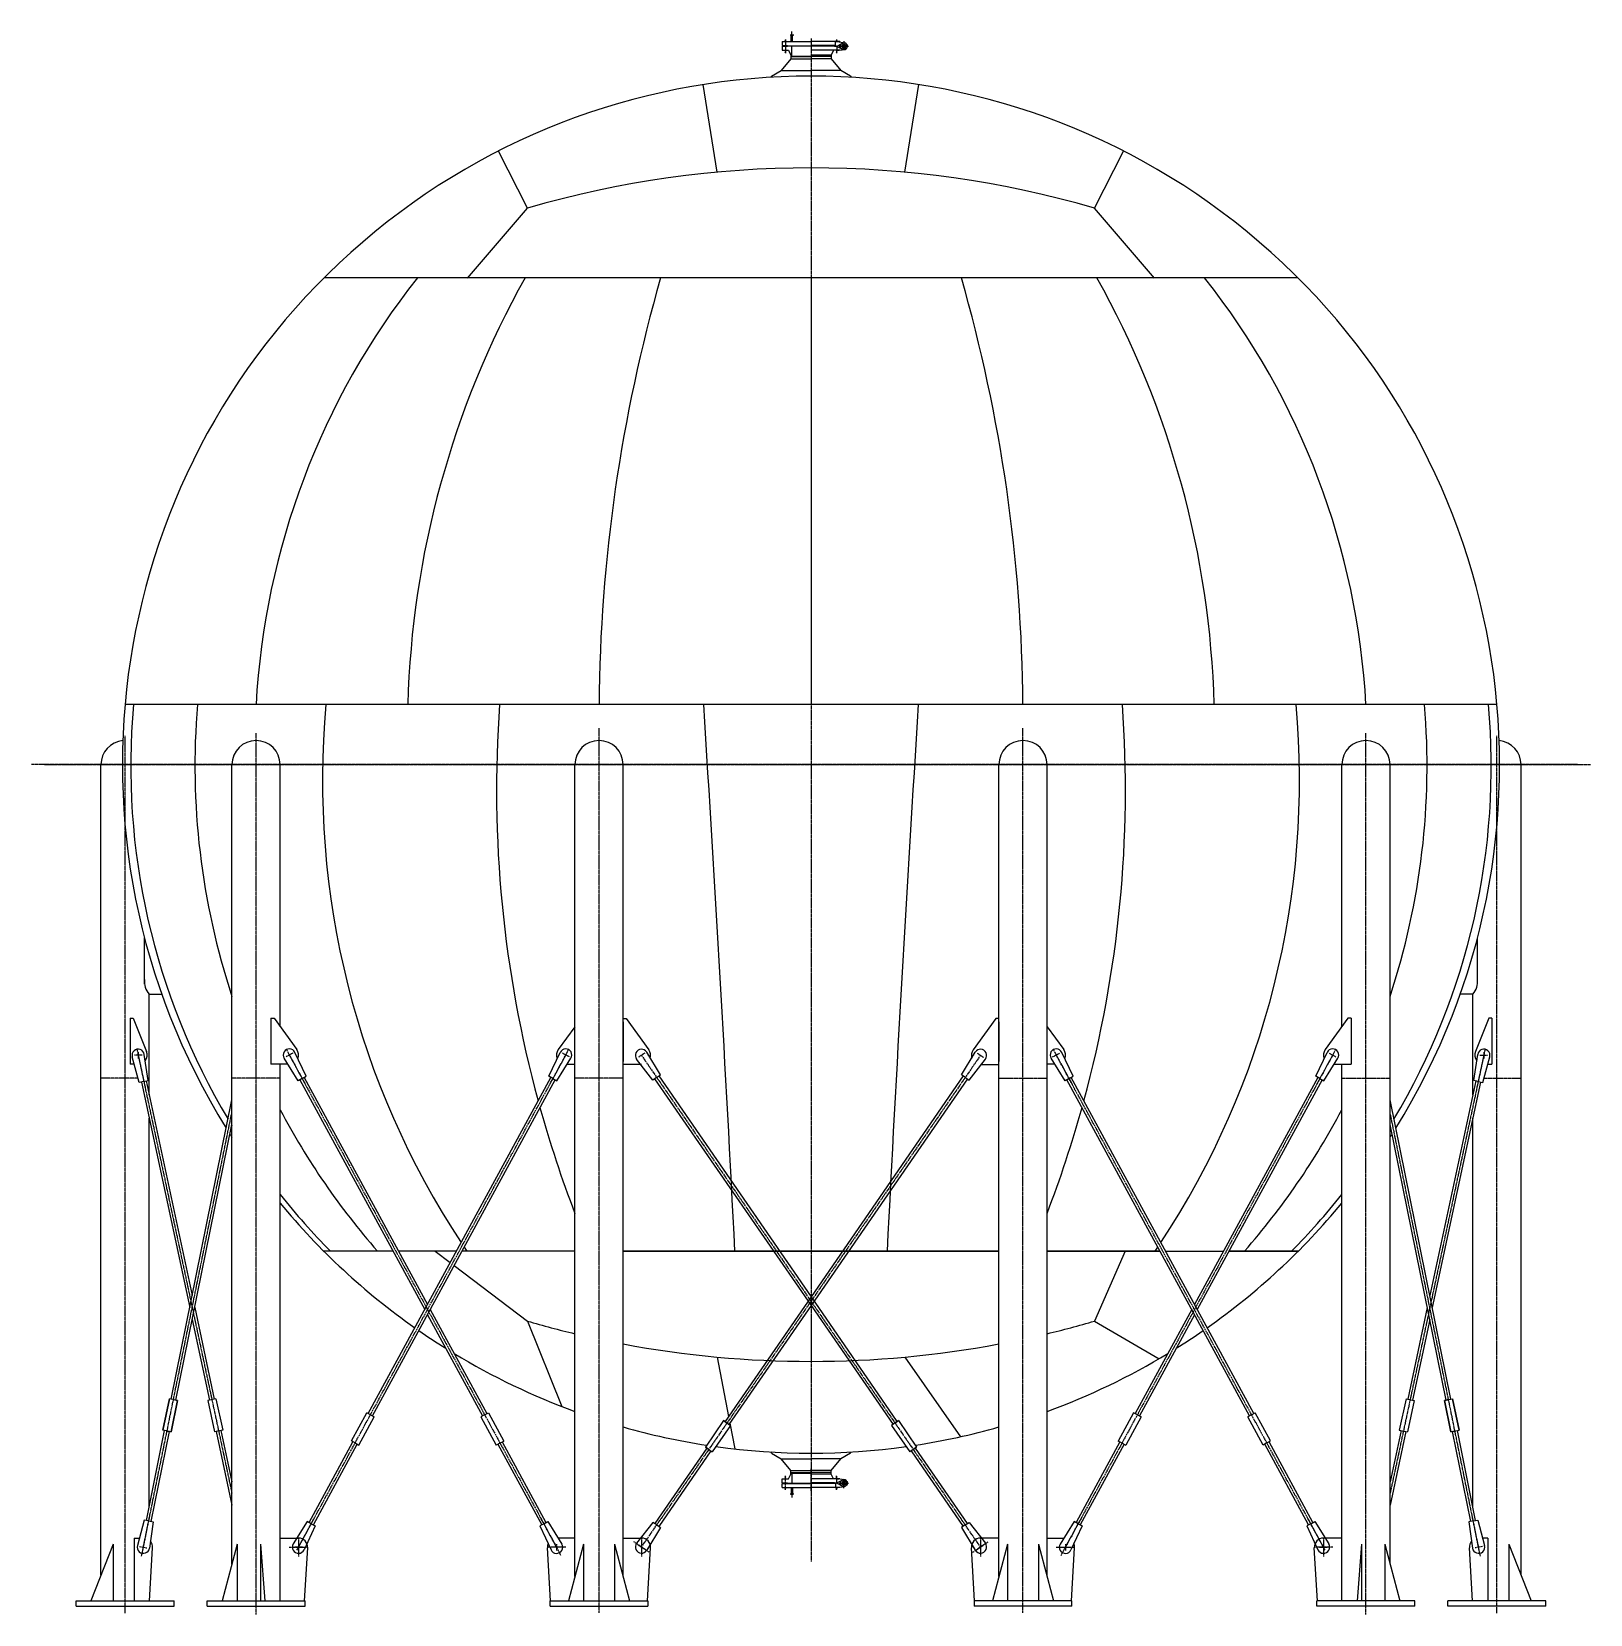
# Model space of a CAD drawing. Extents: x -26172 to 54233, y -464 to 48004.
# Drawn here: x -25783 to -5411, y 27315 to 48004 of the extents above; entities that cross this region are included whole.
import ezdxf

# ---------------------------------------------------------------- set-up
doc = ezdxf.new("R2010")
doc.units = 0
doc.linetypes.add('CENTER2', pattern=[28.575, 19.05, -3.175, 3.175, -3.175])
doc.linetypes.add('DASHED2', pattern=[9.525, 6.35, -3.175])
doc.layers.get('DEFPOINTS').update_dxf_attribs({"linetype": 'CONTINUOUS'})
for name, color, linetype in [('图层1', 7, 'CONTINUOUS'), ('图层3', 2, 'CENTER2'), ('图层4', 30, 'DASHED2')]:
    doc.layers.add(name, color=color, linetype=linetype)

msp = doc.modelspace()

# ---------------------------------------------------------------- linework, layer by layer
at = {"layer": 'DEFPOINTS', "color": 0, "linetype": 'BYBLOCK'}
for p in [(-15974.396, 47873.275), (-15974.396, 47812.275), (-15974.396, 47812.275), (-15963.554, 47873.275), (-15884.396, 47816.275), (-15884.396, 47816.275), (-15974.396, 47760.275), (-15974.396, 47760.275), (-15974.396, 29084.358), (-15974.396, 29084.358), (-15974.396, 29032.358), (-15974.396, 29032.358), (-15974.396, 28971.358), (-15963.554, 28971.358), (-15884.396, 29028.358), (-15884.396, 29028.358)]:
    msp.add_point(p, dxfattribs=at)
at = {"layer": '图层1'}
for p, q in [((-15974.396, 47873.275), (-15974.396, 47821.275)), ((-15974.396, 47873.275), (-15596.896, 47873.275)), ((-15974.396, 47821.275), (-15904.396, 47821.275)), ((-15974.396, 47812.275), (-15974.396, 47760.275)), ((-15974.396, 47812.275), (-15904.396, 47812.275)), ((-15926.771, 47883.199), (-15937.022, 47893.449)), ((-15937.022, 47883.199), (-15926.771, 47893.449)), ((-15904.396, 47817.275), (-15904.396, 47821.275)), ((-15904.396, 47817.275), (-15904.396, 47812.275)), ((-15904.396, 47817.275), (-15596.896, 47817.275)), ((-15904.396, 47816.275), (-15596.896, 47816.275)), ((-15856.896, 47873.275), (-15856.896, 47957.275)), ((-15847.896, 47813.275), (-15847.896, 47816.275)), ((-15847.896, 47684.203), (-15847.896, 47813.275)), ((-15836.896, 47873.275), (-15836.896, 47957.275)), ((-15219.396, 47873.275), (-15596.896, 47873.275)), ((-15309.396, 47821.275), (-15596.896, 47821.275)), ((-15289.396, 47817.275), (-15596.896, 47817.275)), ((-15596.896, 47816.275), (-15289.396, 47816.275)), ((-15289.396, 47812.275), (-15596.896, 47812.275)), ((-15274.876, 47821.275), (-15309.396, 47821.275)), ((-15289.396, 47817.275), (-15289.396, 47821.275)), ((-15289.396, 47817.275), (-15289.396, 47812.275)), ((-15289.396, 47812.275), (-15258.819, 47812.275)), ((-15274.876, 47873.275), (-15249.876, 47873.275)), ((-15274.876, 47821.275), (-15274.876, 47873.275)), ((-15274.876, 47821.275), (-15188.327, 47774.001)), ((-15256.771, 47883.199), (-15267.022, 47893.449)), ((-15267.022, 47883.199), (-15256.771, 47893.449)), ((-15258.819, 47812.275), (-15258.819, 47760.275)), ((-15249.876, 47873.275), (-15159.141, 47857.351)), ((-15219.396, 47873.275), (-15219.396, 47868.011)), ((-15169.256, 47796.947), (-15182.192, 47784.012)), ((-15166.871, 47796.787), (-15180.919, 47782.739)), ((-15166.881, 47796.787), (-15152.833, 47782.739)), ((-15164.495, 47796.947), (-15151.56, 47784.012)), ((-15860.896, 47649.99), (-15985.673, 47496.055)), ((-15974.396, 47760.275), (-15888.896, 47760.275)), ((-15937.022, 47729.062), (-15926.771, 47739.313)), ((-15926.771, 47729.062), (-15937.022, 47739.313)), ((-15931.896, 47734.187), (-15931.896, 47734.187)), ((-15888.896, 47760.275), (-15861.896, 47697.275)), ((-15861.896, 47697.275), (-15861.896, 47677.275)), ((-15861.896, 47677.275), (-15859.896, 47677.275)), ((-15861.896, 47677.275), (-15861.896, 47649.99)), ((-15860.896, 47649.99), (-15596.896, 47649.99)), ((-15859.896, 47677.275), (-15847.896, 47684.203)), ((-15859.896, 47677.275), (-15596.896, 47677.275)), ((-15847.896, 47684.203), (-15596.896, 47684.203)), ((-15304.896, 47760.275), (-15596.896, 47760.275)), ((-15331.896, 47697.275), (-15596.896, 47697.275)), ((-15331.896, 47677.275), (-15596.896, 47677.275)), ((-15332.897, 47649.99), (-15596.896, 47649.99)), ((-15331.896, 47677.275), (-15333.896, 47677.275)), ((-15332.897, 47649.99), (-15208.12, 47496.055)), ((-15304.896, 47760.275), (-15331.896, 47697.275)), ((-15331.896, 47697.275), (-15331.896, 47677.275)), ((-15331.896, 47677.275), (-15331.896, 47649.99)), ((-15219.396, 47760.275), (-15304.896, 47760.275)), ((-15267.022, 47729.062), (-15256.771, 47739.313)), ((-15256.771, 47729.062), (-15267.022, 47739.313)), ((-15261.896, 47734.187), (-15261.896, 47734.187)), ((-15258.819, 47760.275), (-15233.819, 47760.275)), ((-15219.396, 47760.275), (-15160.332, 47769.006)), ((-15219.396, 47760.331), (-15219.396, 47760.275)), ((-15182.192, 47784.012), (-15180.919, 47782.739)), ((-15152.833, 47782.739), (-15151.56, 47784.012)), ((-16113.392, 47422.317), (-16121.734, 47407)), ((-16113.392, 47422.317), (-15985.673, 47496.055)), ((-15985.673, 47496.055), (-15596.896, 47496.055)), ((-15208.12, 47496.055), (-15596.896, 47496.055)), ((-15080.401, 47422.317), (-15208.12, 47496.055)), ((-15080.401, 47422.317), (-15072.059, 47407)), ((-16823.483, 46166.68), (-17004.807, 47311.512)), ((-14370.31, 46166.68), (-14188.986, 47311.512)), ((-19303.586, 45697.104), (-19682.811, 46441.375)), ((-11890.207, 45697.104), (-11510.982, 46441.375)), ((-20085.211, 44781.808), (-19303.586, 45697.104)), ((-11108.582, 44781.808), (-11890.207, 45697.104)), ((-9232.935, 44786.278), (-21960.857, 44786.278)), ((-15596.896, 44786.278), (-15596.896, 39206.718)), ((-15596.896, 44786.278), (-15596.896, 39206.718)), ((-6631.144, 39206.718), (-24562.649, 39206.718)), ((-24877.649, 27828.679), (-24877.649, 38422.317)), ((-23165.342, 27971.136), (-23165.342, 38422.317)), ((-22535.342, 34996.151), (-22535.342, 38422.317)), ((-18682.466, 27810.062), (-18682.466, 38422.317)), ((-18052.466, 27810.062), (-18052.466, 38422.317)), ((-13141.327, 27810.062), (-13141.327, 38422.317)), ((-12511.327, 27810.062), (-12511.327, 38422.317)), ((-8658.45, 34996.151), (-8658.45, 38422.317)), ((-8028.45, 27971.136), (-8028.45, 38422.317)), ((-6316.144, 27828.679), (-6316.144, 38422.317)), ((-24307.178, 35551.329), (-24307.178, 36157.146)), ((-6886.615, 35551.329), (-6886.615, 36157.146)), ((-6886.615, 35551.329), (-6886.615, 36157.146)), ((-24247.649, 34107.979), (-24247.649, 35422.317)), ((-24247.649, 35422.317), (-24082.178, 35422.317)), ((-6946.144, 35422.317), (-7111.615, 35422.317)), ((-6946.144, 35422.317), (-7111.615, 35422.317)), ((-6946.144, 34107.979), (-6946.144, 35422.317)), ((-24493.955, 35106.516), (-24458.365, 35106.516)), ((-24493.955, 35106.516), (-24458.365, 35106.516)), ((-24493.955, 35106.516), (-24493.955, 34506.516)), ((-24458.365, 35106.516), (-24281.51, 34671.73)), ((-22655.416, 35106.516), (-22615.416, 35106.516)), ((-22655.416, 35106.516), (-22655.416, 34506.516)), ((-22615.416, 35106.516), (-22318.287, 34696.986)), ((-18682.466, 34996.087), (-18899.66, 34696.731)), ((-18052.466, 35102.317), (-18012.466, 35102.317)), ((-18052.466, 34502.317), (-18052.466, 35102.317)), ((-18052.466, 35062.168), (-18052.466, 34539.817)), ((-18012.466, 35102.317), (-17715.338, 34692.787)), ((-13181.327, 35102.317), (-13478.455, 34692.787)), ((-13141.327, 35102.317), (-13181.327, 35102.317)), ((-13141.327, 34502.317), (-13141.327, 35102.317)), ((-13141.327, 35062.168), (-13141.327, 34539.817)), ((-12511.327, 34996.087), (-12294.133, 34696.731)), ((-8578.377, 35106.516), (-8875.505, 34696.986)), ((-8538.377, 35106.516), (-8578.377, 35106.516)), ((-8538.377, 35106.516), (-8538.377, 34506.516)), ((-6735.428, 35106.516), (-6912.282, 34671.73)), ((-6699.838, 35106.516), (-6735.428, 35106.516)), ((-6699.838, 35106.516), (-6735.428, 35106.516)), ((-6699.838, 35106.516), (-6699.838, 34506.516)), ((-24376.003, 34267.994), (-24467.536, 34601.643)), ((-24322.649, 34622.317), (-24322.649, 34622.317)), ((-24258.647, 34293.043), (-24311.319, 34634.987)), ((-22300.467, 34290.529), (-22483.329, 34584.233)), ((-22195.124, 34347.999), (-22343.103, 34660.733)), ((-19022.913, 34347.816), (-18874.833, 34660.501)), ((-18917.588, 34290.312), (-18734.632, 34583.956)), ((-17664.11, 34299.728), (-17875.988, 34573.238)), ((-17565.181, 34367.647), (-17744.3, 34663.648)), ((-13628.612, 34367.647), (-13449.493, 34663.648)), ((-13529.683, 34299.728), (-13317.805, 34573.238)), ((-12276.204, 34290.312), (-12459.161, 34583.956)), ((-12170.88, 34347.816), (-12318.96, 34660.501)), ((-8998.669, 34347.999), (-8850.69, 34660.733)), ((-8893.325, 34290.529), (-8710.464, 34584.233)), ((-6935.146, 34293.043), (-6882.473, 34634.987)), ((-6871.144, 34622.317), (-6871.144, 34622.317)), ((-6817.79, 34267.994), (-6726.257, 34601.643)), ((-24441.439, 34506.516), (-24493.955, 34506.516)), ((-22434.942, 34506.516), (-22655.416, 34506.516)), ((-22535.342, 27492.317), (-22535.342, 34506.516)), ((-22247.796, 34319.264), (-22195.124, 34347.999)), ((-18970.251, 34319.064), (-19022.913, 34347.816)), ((-18783.04, 34506.261), (-18682.466, 34506.261)), ((-17812.466, 34502.317), (-18052.466, 34502.317)), ((-17614.646, 34333.688), (-17565.181, 34367.647)), ((-17587.707, 34352.182), (-15596.896, 31464.408)), ((-13606.085, 34352.182), (-15596.896, 31464.408)), ((-13579.147, 34333.688), (-13628.612, 34367.647)), ((-13381.327, 34502.317), (-13141.327, 34502.317)), ((-12410.753, 34506.261), (-12511.327, 34506.261)), ((-12223.542, 34319.064), (-12170.88, 34347.816)), ((-8945.997, 34319.264), (-8998.669, 34347.999)), ((-8758.851, 34506.516), (-8538.377, 34506.516)), ((-8658.45, 27492.317), (-8658.45, 34506.516)), ((-6752.354, 34506.516), (-6699.838, 34506.516)), ((-24317.251, 34280.25), (-24375.929, 34267.725)), ((-24348.517, 34273.576), (-23717.837, 31325.026)), ((-24317.325, 34280.518), (-24258.647, 34293.043)), ((-24285.985, 34287.208), (-23685.929, 31481.831)), ((-22247.796, 34319.264), (-22300.467, 34290.529)), ((-22276.521, 34303.593), (-20645.316, 31298.825)), ((-22220.338, 34334.244), (-20608.904, 31365.897)), ((-21383.576, 29938.91), (-18997.604, 34333.998)), ((-21327.328, 29908.379), (-18941.431, 34303.329)), ((-18970.251, 34319.064), (-18917.588, 34290.312)), ((-17614.646, 34333.688), (-17664.11, 34299.728)), ((-17640.47, 34315.958), (-15596.896, 31351.65)), ((-13553.323, 34315.958), (-15596.896, 31351.65)), ((-13579.147, 34333.688), (-13529.683, 34299.728)), ((-12223.542, 34319.064), (-12276.204, 34290.312)), ((-9866.465, 29908.379), (-12252.362, 34303.329)), ((-9810.217, 29938.91), (-12196.189, 34333.998)), ((-8973.455, 34334.244), (-10584.888, 31365.897)), ((-8917.271, 34303.593), (-10548.477, 31298.825)), ((-8945.997, 34319.264), (-8893.325, 34290.529)), ((-6907.808, 34287.208), (-7507.864, 31481.831)), ((-6845.276, 34273.576), (-7475.956, 31325.026)), ((-6876.468, 34280.518), (-6935.146, 34293.043)), ((-6876.542, 34280.25), (-6817.863, 34267.725)), ((-23961.185, 30129.14), (-23165.342, 34040.149)), ((-7232.608, 30129.14), (-8028.45, 34040.149)), ((-24247.649, 28721.37), (-24247.649, 33801.999)), ((-6946.144, 28721.37), (-6946.144, 33801.999)), ((-23898.47, 30116.378), (-23165.342, 33719.188)), ((-7295.323, 30116.378), (-8028.45, 33719.188)), ((-21060.07, 32062.825), (-21965.324, 32062.825)), ((-20230.561, 32062.825), (-20987.247, 32062.825)), ((-20507.329, 32062.825), (-20311.427, 31913.866)), ((-20259.882, 31874.672), (-19303.586, 31147.529)), ((-18682.466, 32062.825), (-20157.739, 32062.825)), ((-13141.327, 32062.825), (-18052.466, 32062.825)), ((-18052.466, 32062.825), (-13141.327, 32062.825)), ((-12511.327, 32062.825), (-11036.054, 32062.825)), ((-11036.054, 32062.825), (-12511.327, 32062.825)), ((-11488.96, 32062.825), (-11890.207, 31147.529)), ((-10963.232, 32062.825), (-10206.545, 32062.825)), ((-10133.723, 32062.825), (-9228.469, 32062.825)), ((-9228.469, 32062.825), (-10133.723, 32062.825)), ((-15596.896, 31464.408), (-16720.712, 29834.255)), ((-15596.896, 31464.408), (-14473.081, 29834.255)), ((-23652.459, 31325.352), (-23396.482, 30128.615)), ((-20572.493, 31298.825), (-19833.794, 29938.103)), ((-15596.896, 31351.65), (-16668.957, 29796.571)), ((-15596.896, 31351.65), (-14524.836, 29796.571)), ((-10621.3, 31298.825), (-11359.999, 29938.103)), ((-7541.334, 31325.352), (-7797.31, 30128.615)), ((-23684.366, 31168.547), (-23459.067, 30115.228)), ((-20608.904, 31231.754), (-19890.039, 29907.566)), ((-19303.586, 31147.529), (-18855.523, 30032.957)), ((-11890.207, 31147.529), (-11048.207, 30656.402)), ((-10584.888, 31231.754), (-11303.754, 29907.566)), ((-7509.426, 31168.547), (-7734.726, 30115.228)), ((-16823.483, 30677.953), (-16673.513, 29902.721)), ((-14370.31, 30677.953), (-13642.862, 29637.002)), ((-24067.471, 29722.16), (-23983.723, 30133.726)), ((-23983.723, 30133.726), (-24067.471, 29722.16)), ((-23875.932, 30111.792), (-23983.723, 30133.726)), ((-23959.68, 29700.226), (-23875.932, 30111.792)), ((-23875.932, 30111.792), (-23959.68, 29700.226)), ((-23929.968, 30122.783), (-23875.932, 30111.792)), ((-23373.991, 30133.425), (-23481.558, 30110.417)), ((-23481.558, 30110.417), (-23393.709, 29699.708)), ((-23373.991, 30133.425), (-23427.775, 30121.921)), ((-23373.991, 30133.425), (-23286.142, 29722.716)), ((-7819.802, 30133.425), (-7907.651, 29722.716)), ((-7819.802, 30133.425), (-7766.018, 30121.921)), ((-7819.802, 30133.425), (-7712.235, 30110.417)), ((-7712.235, 30110.417), (-7800.084, 29699.708)), ((-7317.861, 30111.792), (-7210.07, 30133.726)), ((-7263.825, 30122.783), (-7317.861, 30111.792)), ((-7317.861, 30111.792), (-7234.112, 29700.226)), ((-7234.112, 29700.226), (-7317.861, 30111.792)), ((-7210.07, 30133.726), (-7126.321, 29722.16)), ((-7126.321, 29722.16), (-7210.07, 30133.726)), ((-21604.174, 29580.764), (-21403.791, 29949.88)), ((-21507.497, 29528.29), (-21307.114, 29897.406)), ((-21355.703, 29923.784), (-21403.791, 29949.88)), ((-21355.703, 29923.784), (-21307.114, 29897.406)), ((-19862.267, 29922.646), (-19910.252, 29896.591)), ((-19910.252, 29896.591), (-19709.869, 29527.475)), ((-19862.267, 29922.646), (-19813.581, 29949.076)), ((-19813.581, 29949.076), (-19613.198, 29579.96)), ((-16739.312, 29847.798), (-16977.94, 29502.173)), ((-16739.312, 29847.798), (-16650.358, 29783.028)), ((-16693.175, 29815.944), (-16739.312, 29847.798)), ((-16656.479, 29814.671), (-16591.236, 29477.414)), ((-14454.481, 29847.798), (-14543.435, 29783.028)), ((-14500.618, 29815.944), (-14454.481, 29847.798)), ((-14454.481, 29847.798), (-14216.095, 29502.006)), ((-11380.212, 29949.076), (-11580.595, 29579.96)), ((-11283.541, 29896.591), (-11483.924, 29527.475)), ((-11331.526, 29922.646), (-11380.212, 29949.076)), ((-11331.526, 29922.646), (-11283.541, 29896.591)), ((-9838.089, 29923.784), (-9886.678, 29897.406)), ((-9686.296, 29528.29), (-9886.678, 29897.406)), ((-9838.089, 29923.784), (-9790.001, 29949.88)), ((-9589.618, 29580.764), (-9790.001, 29949.88)), ((-24284.216, 28541.666), (-24044.933, 29717.574)), ((-24221.5, 28528.909), (-23982.219, 29704.812)), ((-23959.68, 29700.226), (-24067.471, 29722.16)), ((-24013.686, 29711.212), (-23959.68, 29700.226)), ((-24013.686, 29711.212), (-24013.666, 29711.212)), ((-23286.142, 29722.716), (-23393.709, 29699.708)), ((-23371.218, 29704.518), (-23165.342, 28742.011)), ((-23286.142, 29722.716), (-23339.926, 29711.212)), ((-23308.634, 29717.905), (-23165.342, 29047.991)), ((-16650.358, 29783.028), (-16887.134, 29439.572)), ((-14543.435, 29783.028), (-14306.659, 29439.572)), ((-7885.159, 29717.905), (-8028.45, 29047.991)), ((-7822.575, 29704.518), (-8028.45, 28742.011)), ((-7907.651, 29722.716), (-7853.867, 29711.212)), ((-7907.651, 29722.716), (-7800.084, 29699.708)), ((-7234.112, 29700.226), (-7126.321, 29722.16)), ((-7180.106, 29711.212), (-7234.112, 29700.226)), ((-6972.292, 28528.909), (-7211.574, 29704.812)), ((-7180.106, 29711.212), (-7180.126, 29711.212)), ((-6909.577, 28541.666), (-7148.859, 29717.574)), ((-22156.482, 28515.176), (-21583.959, 29569.794)), ((-22100.231, 28484.65), (-21527.711, 29539.263)), ((-21556.032, 29554.638), (-21604.174, 29580.764)), ((-21556.032, 29554.638), (-21507.497, 29528.29)), ((-19661.854, 29553.546), (-19709.869, 29527.475)), ((-19689.656, 29538.45), (-19117.134, 28483.832)), ((-19661.854, 29553.546), (-19613.198, 29579.96)), ((-19633.411, 29568.987), (-19060.89, 28514.372)), ((-16958.762, 29488.952), (-17639.875, 28500.962)), ((-16906.07, 29452.626), (-17587.209, 28464.6)), ((-16977.698, 29502.006), (-16887.134, 29439.572)), ((-16931.803, 29470.319), (-16977.698, 29502.006)), ((-16113.392, 29422.317), (-16121.734, 29437.633)), ((-16113.392, 29422.317), (-15985.673, 29348.578)), ((-15080.401, 29422.317), (-15208.12, 29348.578)), ((-15080.401, 29422.317), (-15072.059, 29437.633)), ((-14216.095, 29502.006), (-14306.659, 29439.572)), ((-14216.095, 29502.006), (-14306.659, 29439.572)), ((-14287.723, 29452.626), (-13606.584, 28464.6)), ((-14261.989, 29470.319), (-14216.095, 29502.006)), ((-14261.989, 29470.319), (-14216.095, 29502.006)), ((-14235.031, 29488.952), (-13553.917, 28500.962)), ((-11560.382, 29568.987), (-12132.903, 28514.372)), ((-11504.137, 29538.45), (-12076.659, 28483.832)), ((-11531.939, 29553.546), (-11580.595, 29579.96)), ((-11531.939, 29553.546), (-11483.924, 29527.475)), ((-9637.76, 29554.638), (-9686.296, 29528.29)), ((-9093.562, 28484.65), (-9666.082, 29539.263)), ((-9637.76, 29554.638), (-9589.618, 29580.764)), ((-9037.311, 28515.176), (-9609.834, 29569.794)), ((-15860.896, 29194.643), (-15985.673, 29348.578)), ((-15985.673, 29348.578), (-15596.896, 29348.578)), ((-15861.896, 29167.358), (-15861.896, 29194.643)), ((-15860.896, 29194.643), (-15596.896, 29194.643)), ((-15208.12, 29348.578), (-15596.896, 29348.578)), ((-15332.897, 29194.643), (-15596.896, 29194.643)), ((-15332.897, 29194.643), (-15208.12, 29348.578)), ((-15331.896, 29167.358), (-15331.896, 29194.643)), ((-15974.396, 29032.358), (-15974.396, 29084.358)), ((-15974.396, 29084.358), (-15888.896, 29084.358)), ((-15974.396, 29032.358), (-15904.396, 29032.358)), ((-15974.396, 28971.358), (-15974.396, 29023.358)), ((-15974.396, 29023.358), (-15904.396, 29023.358)), ((-15974.396, 28971.358), (-15596.896, 28971.358)), ((-15926.771, 29115.571), (-15937.022, 29105.32)), ((-15937.022, 29115.571), (-15926.771, 29105.32)), ((-15931.896, 29110.446), (-15931.896, 29110.446)), ((-15904.396, 29027.358), (-15904.396, 29032.358)), ((-15904.396, 29028.358), (-15596.896, 29028.358)), ((-15904.396, 29027.358), (-15904.396, 29023.358)), ((-15904.396, 29027.358), (-15596.896, 29027.358)), ((-15888.896, 29084.358), (-15861.896, 29147.358)), ((-15861.896, 29167.358), (-15859.896, 29167.358)), ((-15861.896, 29147.358), (-15861.896, 29167.358)), ((-15859.896, 29167.358), (-15847.896, 29160.43)), ((-15859.896, 29167.358), (-15596.896, 29167.358)), ((-15856.896, 28971.358), (-15856.896, 28887.358)), ((-15847.896, 29160.43), (-15847.896, 29031.358)), ((-15847.896, 29160.43), (-15596.896, 29160.43)), ((-15847.896, 29031.358), (-15847.896, 29028.358)), ((-15836.896, 28971.358), (-15836.896, 28887.358)), ((-15331.896, 29167.358), (-15596.896, 29167.358)), ((-15331.896, 29147.358), (-15596.896, 29147.358)), ((-15304.896, 29084.358), (-15596.896, 29084.358)), ((-15289.396, 29032.358), (-15596.896, 29032.358)), ((-15596.896, 29028.358), (-15289.396, 29028.358)), ((-15289.396, 29027.358), (-15596.896, 29027.358)), ((-15309.396, 29023.358), (-15596.896, 29023.358)), ((-15219.396, 28971.358), (-15596.896, 28971.358)), ((-15331.896, 29167.358), (-15333.896, 29167.358)), ((-15331.896, 29147.358), (-15331.896, 29167.358)), ((-15304.896, 29084.358), (-15331.896, 29147.358)), ((-15274.876, 29023.358), (-15309.396, 29023.358)), ((-15219.396, 29084.358), (-15304.896, 29084.358)), ((-15289.396, 29032.358), (-15258.819, 29032.358)), ((-15289.396, 29027.358), (-15289.396, 29032.358)), ((-15289.396, 29027.358), (-15289.396, 29023.358)), ((-15274.876, 29023.358), (-15188.327, 29070.632)), ((-15274.876, 29023.358), (-15274.876, 28971.358)), ((-15274.876, 28971.358), (-15249.876, 28971.358)), ((-15256.771, 29115.571), (-15267.022, 29105.32)), ((-15267.022, 29115.571), (-15256.771, 29105.32)), ((-15261.896, 29110.446), (-15261.896, 29110.446)), ((-15258.819, 29032.358), (-15258.819, 29084.358)), ((-15258.819, 29084.358), (-15233.819, 29084.358)), ((-15249.876, 28971.358), (-15159.141, 28987.282)), ((-15219.396, 29084.302), (-15219.396, 29084.358)), ((-15219.396, 29084.358), (-15160.332, 29075.627)), ((-15219.396, 28971.358), (-15219.396, 28976.622)), ((-15182.192, 29060.621), (-15180.919, 29061.894)), ((-15169.256, 29047.686), (-15182.192, 29060.621)), ((-15166.871, 29047.846), (-15180.919, 29061.894)), ((-15166.881, 29047.846), (-15152.833, 29061.894)), ((-15164.495, 29047.686), (-15151.56, 29060.621)), ((-15152.833, 29061.894), (-15151.56, 29060.621)), ((-15937.022, 28961.434), (-15926.771, 28951.184)), ((-15926.771, 28961.434), (-15937.022, 28951.184)), ((-15267.022, 28961.434), (-15256.771, 28951.184)), ((-15256.771, 28961.434), (-15267.022, 28951.184)), ((-24311.679, 28547.253), (-24399.998, 28212.739)), ((-24252.883, 28535.293), (-24311.679, 28547.253)), ((-24252.883, 28535.293), (-24194.087, 28523.333)), ((-24194.087, 28523.333), (-24243.468, 28180.898)), ((-22181.136, 28528.556), (-22363.348, 28234.449)), ((-22075.666, 28471.319), (-22222.954, 28158.259)), ((-22128.401, 28499.938), (-22181.136, 28528.556)), ((-22128.401, 28499.938), (-22075.666, 28471.319)), ((-19089.243, 28498.976), (-19141.972, 28470.346)), ((-19141.972, 28470.346), (-18994.613, 28157.32)), ((-19089.243, 28498.976), (-19036.515, 28527.607)), ((-19036.515, 28527.607), (-18854.235, 28233.542)), ((-17662.973, 28516.909), (-17875.569, 28243.957)), ((-17564.223, 28448.73), (-17744.12, 28153.201)), ((-17613.598, 28482.819), (-17662.973, 28516.909)), ((-17613.598, 28482.819), (-17564.223, 28448.73)), ((-13580.195, 28482.819), (-13629.57, 28448.73)), ((-13629.57, 28448.73), (-13449.673, 28153.201)), ((-13580.195, 28482.819), (-13530.82, 28516.909)), ((-13530.82, 28516.909), (-13318.224, 28243.957)), ((-12157.278, 28527.607), (-12339.557, 28233.542)), ((-12051.821, 28470.346), (-12199.18, 28157.32)), ((-12104.55, 28498.976), (-12157.278, 28527.607)), ((-12104.55, 28498.976), (-12051.821, 28470.346)), ((-9065.391, 28499.938), (-9118.126, 28471.319)), ((-9118.126, 28471.319), (-8970.839, 28158.259)), ((-9065.391, 28499.938), (-9012.656, 28528.556)), ((-9012.656, 28528.556), (-8830.444, 28234.449)), ((-6940.91, 28535.293), (-6999.706, 28523.333)), ((-6999.706, 28523.333), (-6950.325, 28180.898)), ((-6940.91, 28535.293), (-6882.114, 28547.253)), ((-6882.114, 28547.253), (-6793.795, 28212.739)), ((-24719.563, 28230.555), (-25009.963, 27492.317)), ((-24719.563, 28230.555), (-24719.563, 27492.317)), ((-24442.649, 28312.317), (-24373.707, 28312.317)), ((-24442.649, 28312.317), (-24442.649, 27492.317)), ((-24291.291, 28185.936), (-24291.291, 28185.938)), ((-24242.649, 27492.317), (-24202.846, 28185.437)), ((-23095.793, 28230.555), (-23293.712, 27492.317)), ((-23095.793, 28230.555), (-23095.793, 27492.317)), ((-22793.709, 28230.555), (-22793.709, 27492.317)), ((-22793.709, 28230.555), (-22737.534, 27492.317)), ((-22535.342, 28312.317), (-22295.342, 28312.317)), ((-22215.342, 27492.317), (-22175.54, 28185.437)), ((-19002.466, 27492.317), (-19042.269, 28185.437)), ((-18682.466, 28312.317), (-18903.065, 28312.317)), ((-18569.734, 28230.555), (-18767.653, 27492.317)), ((-18569.734, 28230.555), (-18569.734, 27492.317)), ((-18165.199, 28230.555), (-17967.28, 27492.317)), ((-18165.199, 28230.555), (-18165.199, 27492.317)), ((-18052.466, 28312.317), (-17812.466, 28312.317)), ((-17732.466, 27492.317), (-17692.664, 28185.437)), ((-13461.327, 27492.317), (-13501.129, 28185.437)), ((-13141.327, 28312.317), (-13381.327, 28312.317)), ((-13028.594, 28230.555), (-13226.513, 27492.317)), ((-13028.594, 28230.555), (-13028.594, 27492.317)), ((-12624.059, 28230.555), (-12624.059, 27492.317)), ((-12624.059, 28230.555), (-12426.14, 27492.317)), ((-12511.327, 28312.317), (-12290.728, 28312.317)), ((-12191.327, 27492.317), (-12151.524, 28185.437)), ((-8978.45, 27492.317), (-9018.253, 28185.437)), ((-8658.45, 28312.317), (-8898.45, 28312.317)), ((-8400.084, 28230.555), (-8456.258, 27492.317)), ((-8400.084, 28230.555), (-8400.084, 27492.317)), ((-8098, 28230.555), (-8098, 27492.317)), ((-8098, 28230.555), (-7900.08, 27492.317)), ((-6951.144, 27492.317), (-6990.947, 28185.437)), ((-6902.501, 28185.936), (-6902.502, 28185.938)), ((-6751.144, 28312.317), (-6820.085, 28312.317)), ((-6751.144, 28312.317), (-6751.144, 27492.317)), ((-6474.23, 28230.555), (-6183.83, 27492.317)), ((-6474.23, 28230.555), (-6474.23, 27492.317)), ((-25202.649, 27492.317), (-23922.649, 27492.317)), ((-25202.649, 27422.317), (-25202.649, 27492.317)), ((-25202.649, 27422.317), (-23922.649, 27422.317)), ((-23922.649, 27422.317), (-23922.649, 27492.317)), ((-23490.342, 27492.317), (-22210.342, 27492.317)), ((-23490.342, 27422.317), (-23490.342, 27492.317)), ((-23490.342, 27422.317), (-22210.342, 27422.317)), ((-22210.342, 27422.317), (-22210.342, 27492.317)), ((-19007.466, 27492.317), (-17727.466, 27492.317)), ((-19007.466, 27422.317), (-19007.466, 27492.317)), ((-19007.466, 27422.317), (-17727.466, 27422.317)), ((-17727.466, 27492.317), (-17727.466, 27422.317)), ((-12186.327, 27492.317), (-13466.327, 27492.317)), ((-13466.327, 27492.317), (-13466.327, 27422.317)), ((-12186.327, 27422.317), (-13466.327, 27422.317)), ((-12186.327, 27422.317), (-12186.327, 27492.317)), ((-7703.45, 27492.317), (-8983.45, 27492.317)), ((-8983.45, 27422.317), (-8983.45, 27492.317)), ((-7703.45, 27422.317), (-8983.45, 27422.317)), ((-7703.45, 27422.317), (-7703.45, 27492.317)), ((-5991.144, 27492.317), (-7271.144, 27492.317)), ((-7271.144, 27422.317), (-7271.144, 27492.317)), ((-5991.144, 27422.317), (-7271.144, 27422.317)), ((-5991.144, 27422.317), (-5991.144, 27492.317))]:
    msp.add_line(p, q, dxfattribs=at)
for centre, radius in [((-15846.896, 47957.275), 10), ((-15166.876, 47813.275), 25.021), ((-15166.876, 47813.275), 16.5), ((-15166.876, 47813.275), 13.718), ((-15166.876, 47833.755), 3.981), ((-15166.876, 47833.755), 2.32), ((-15166.876, 29031.358), 25.021), ((-15166.876, 29031.358), 16.5), ((-15166.876, 29031.358), 13.718), ((-15166.876, 29010.878), 3.981), ((-15166.876, 29010.878), 2.32), ((-15846.896, 28887.358), 10)]:
    msp.add_circle(centre, radius, dxfattribs=at)
for centre, radius, start, end in [((-15166.876, 47813.275), 44.75, 270, 80.046249), ((-15596.896, 38422.317), 9000, 328.1341475, 211.8658525), ((-15596.896, 32904.152), 13319.128, 73.8413367, 106.1586633), ((-12991.607, 38669.294), 9873.373, 141.7171994, 176.8797555), ((-8753.879, 38881.072), 12117.331, 150.8343973, 178.4600227), ((2431.526, 39052.403), 20799.565, 163.9978871, 179.5749101), ((-33625.319, 39052.403), 20799.565, 0.4250899, 16.0021129), ((-22439.914, 38881.072), 12117.331, 1.5399773, 29.1656027), ((-18202.186, 38669.294), 9873.373, 3.1202445, 38.2828006), ((-15488.953, 38400.762), 8999.475, 174.8619369, 210.8318207), ((-14022.743, 38406.709), 9626.512, 175.2329497, 198.2441199), ((-11025.436, 38211.82), 10956.468, 174.7901016, 213.4298992), ((-4221.284, 38095.048), 15485.931, 175.8834351, 195.2255768), ((-544789.853, 5501.621), 528865.525, 2.87877604, 3.65399032), ((513596.06, 5501.621), 528865.525, 176.34600968, 177.12122396), ((-26972.509, 38095.048), 15485.931, 344.7744232, 4.1165649), ((-20168.356, 38211.82), 10956.468, 326.5701008, 5.2098984), ((-17171.05, 38406.709), 9626.512, 341.7558801, 4.7670503), ((-15704.84, 38400.762), 8999.475, 329.1681793, 5.1380631), ((-24562.649, 38422.317), 315, 95.2420655, 180), ((-22850.342, 38422.317), 315, 0, 180), ((-18367.466, 38422.317), 315, 0, 180), ((-12826.327, 38422.317), 315, 0, 180), ((-8343.45, 38422.317), 315, 0, 180), ((-6631.144, 38422.317), 315, 0, 84.7579345), ((-24070.243, 35582.415), 238.965, 172.5252751, 222.0645603), ((-7123.55, 35582.415), 238.965, 317.9354397, 7.4747249), ((-7123.55, 35582.415), 238.965, 317.9354397, 7.4747249), ((-24390.387, 34622.808), 80, 8.7569212, 195.3410498), ((-24392.666, 34626.516), 120, 321.6582943, 22.1346417), ((-22415.416, 34626.516), 80, 25.3224651, 211.9065937), ((-22415.416, 34626.516), 120, 337.13278, 35.9622287), ((-18802.531, 34626.261), 120, 144.0377713, 202.8486335), ((-18802.531, 34626.261), 80, 328.0748198, 154.6589484), ((-17812.744, 34622.23), 80, 31.1794405, 217.7635691), ((-17812.466, 34622.317), 120, 342.8090179, 35.9622287), ((-13381.327, 34622.317), 120, 144.0377713, 197.1909821), ((-13381.049, 34622.23), 80, 322.2364309, 148.8205595), ((-12391.262, 34626.261), 80, 25.3410516, 211.9251802), ((-12391.262, 34626.261), 120, 337.1513665, 35.9622287), ((-8778.377, 34626.516), 120, 144.0377713, 202.86722), ((-8778.377, 34626.516), 80, 328.0934063, 154.6775349), ((-6801.126, 34626.516), 120, 157.8653583, 218.3417057), ((-6803.406, 34622.808), 80, 344.6589502, 171.2430788), ((-4221.284, 38095.048), 15485.931, 195.5671146, 200.9605281), ((-26972.509, 38095.048), 15485.931, 339.0394719, 344.4328854), ((-14022.743, 38406.709), 9626.512, 207.8360938, 221.2237522), ((-17171.05, 38406.709), 9626.512, 318.7762478, 332.1639062), ((-15596.896, 38422.317), 9000, 212.4559892, 212.7606503), ((-15488.953, 38400.762), 8999.475, 211.433401, 211.4624958), ((-15704.84, 38400.762), 8999.475, 328.5375042, 328.566599), ((-15704.84, 38400.762), 8999.475, 328.5375042, 328.566599), ((-15596.896, 38422.317), 9000, 327.2393497, 327.5440108), ((-15596.896, 38422.317), 9000, 327.2393497, 327.5440108), ((-15488.953, 38400.762), 8999.475, 218.4659557, 224.7694918), ((-15596.896, 38422.317), 9000, 219.5617651, 234.8798175), ((-15596.896, 38422.317), 9000, 305.1201825, 320.4382349), ((-15704.84, 38400.762), 8999.475, 315.2305082, 321.5340443), ((-11025.436, 38211.82), 10956.468, 213.8085452, 214.1402492), ((-20168.356, 38211.82), 10956.468, 325.8597508, 326.1914548), ((-20168.356, 38211.82), 10956.468, 325.8597508, 326.1914548), ((-15596.896, 43940.481), 13319.128, 253.8413367, 256.6049091), ((-15596.896, 43940.481), 13319.128, 283.3950909, 286.1586633), ((-15596.896, 43940.481), 13319.128, 283.3950909, 286.1586633), ((-15596.896, 38422.317), 9000, 235.2898253, 237.9675442), ((-15596.896, 43940.481), 13319.128, 259.3759361, 280.6240639), ((-15596.896, 38422.317), 9000, 302.0324558, 304.7101747), ((-15596.896, 38422.317), 9000, 302.0324558, 304.7101747), ((-15596.896, 38422.317), 9000, 238.7853893, 249.9499365), ((-15596.896, 38422.317), 9000, 290.0500635, 301.2146107), ((-15596.896, 38422.317), 9000, 290.0500635, 301.2146107), ((-15596.896, 38422.317), 9000, 254.1666015, 261.2825126), ((-15596.896, 38422.317), 9000, 278.7174874, 285.8333985), ((-15596.896, 38422.317), 9000, 278.7174874, 285.8333985), ((-15596.896, 38422.317), 9000, 262.0633564, 277.9366436), ((-15166.876, 29031.358), 44.75, 279.953751, 90), ((-24322.649, 28192.317), 80, 165.2101224, 351.794251), ((-24322.649, 28192.317), 120, 356.7133833, 39.9839361), ((-22295.342, 28192.317), 80, 148.219972, 334.8041006), ((-22295.342, 28192.317), 120, 356.7133833, 90), ((-18922.466, 28192.317), 120, 157.1353995, 183.2866167), ((-18922.232, 28191.394), 80, 205.2090176, 31.7931462), ((-17812.454, 28194.799), 80, 142.0857762, 328.6699048), ((-17812.466, 28192.317), 120, 356.7133833, 90), ((-13381.327, 28192.317), 120, 90, 183.2866167), ((-13381.338, 28194.799), 80, 211.3300952, 37.9142238), ((-12271.561, 28191.394), 80, 148.2068538, 334.7909824), ((-12271.327, 28192.317), 120, 356.7133833, 22.8646005), ((-8898.45, 28192.317), 120, 90, 183.2866167), ((-8898.45, 28192.317), 80, 205.1958994, 31.780028), ((-6871.144, 28192.317), 120, 140.0160639, 183.2866167), ((-6871.144, 28192.317), 80, 188.205749, 14.7898776)]:
    msp.add_arc(centre, radius, start, end, dxfattribs=at)
at = {"layer": '图层3'}
for p, q in [((-15846.896, 47873.275), (-15846.896, 48003.738)), ((-15931.896, 47902.881), (-15931.896, 47720.935)), ((-15820.434, 47957.275), (-15868.152, 47957.275)), ((-15261.896, 47902.881), (-15261.896, 47873.275)), ((-15596.896, 47677.275), (-15596.896, 28005.12)), ((-15261.896, 47760.275), (-15261.896, 47720.935)), ((-18367.466, 27336.406), (-18367.466, 38899.388)), ((-12826.327, 27336.406), (-12826.327, 38899.388)), ((-24562.649, 27331.542), (-24562.649, 38800.419)), ((-22850.342, 27314.762), (-22850.342, 38833.409)), ((-8343.45, 27314.762), (-8343.45, 38833.409)), ((-6631.144, 27331.542), (-6631.144, 38800.419)), ((-5576.988, 38422.317), (-25783.248, 38422.317)), ((-25616.804, 38422.317), (-5410.545, 38422.317)), ((-24340.568, 34622.317), (-24440.205, 34622.317)), ((-24407.22, 34701.017), (-23165.342, 28895.001)), ((-24390.387, 34664.56), (-24390.387, 34580.073)), ((-24390.387, 34622.808), (-24299.582, 34197.395)), ((-24314.073, 34622.317), (-24314.205, 34622.317)), ((-22368.446, 34652.14), (-22455.913, 34604.423)), ((-22453.584, 34696.824), (-18922.466, 28192.317)), ((-22435.412, 34663.169), (-22209.98, 34249.947)), ((-22335.416, 34626.516), (-22335.548, 34626.516)), ((-22295.342, 28192.317), (-18764.363, 34696.569)), ((-18782.523, 34662.907), (-19013.873, 34239.166)), ((-18755.57, 34600.622), (-18843.021, 34648.367)), ((-18722.531, 34626.261), (-18722.663, 34626.261)), ((-17768.635, 34652.514), (-17850.776, 34596.12)), ((-17812.744, 34622.23), (-15596.896, 31408.029)), ((-17732.466, 34622.317), (-17732.598, 34622.317)), ((-13381.049, 34622.23), (-15596.896, 31408.029)), ((-13461.327, 34622.317), (-13461.195, 34622.317)), ((-13425.158, 34652.514), (-13343.017, 34596.12)), ((-12471.262, 34626.261), (-12471.13, 34626.261)), ((-12438.223, 34600.622), (-12350.771, 34648.367)), ((-8898.45, 28192.317), (-12429.43, 34696.569)), ((-12411.269, 34662.907), (-12179.92, 34239.166)), ((-8740.209, 34696.824), (-12271.327, 28192.317)), ((-8758.381, 34663.169), (-8983.813, 34249.947)), ((-8858.377, 34626.516), (-8858.245, 34626.516)), ((-8825.347, 34652.14), (-8737.879, 34604.423)), ((-6786.572, 34701.017), (-8028.45, 28895.001)), ((-6803.406, 34622.808), (-6894.21, 34197.395)), ((-6879.72, 34622.317), (-6879.588, 34622.317)), ((-6853.224, 34622.317), (-6753.588, 34622.317)), ((-6803.406, 34664.56), (-6803.406, 34580.073)), ((-24390.906, 34322.317), (-24877.649, 34322.317)), ((-24247.649, 34322.317), (-24263.156, 34322.317)), ((-22535.342, 34322.317), (-23165.342, 34322.317)), ((-18052.466, 34322.317), (-18682.466, 34322.317)), ((-13141.327, 34322.317), (-12511.327, 34322.317)), ((-8658.45, 34322.317), (-8028.45, 34322.317)), ((-6946.144, 34322.317), (-6930.637, 34322.317)), ((-6802.887, 34322.317), (-6316.144, 34322.317)), ((-24322.649, 28192.317), (-23165.342, 33879.669)), ((-6871.144, 28192.317), (-8028.45, 33879.669)), ((-15596.896, 31408.029), (-17558.449, 28562.696)), ((-15596.896, 31408.029), (-13635.344, 28562.696)), ((-15596.896, 29167.358), (-15596.896, 29218.931)), ((-15931.896, 28941.752), (-15931.896, 29123.698)), ((-15846.896, 28971.358), (-15846.896, 28840.895)), ((-15261.896, 29084.358), (-15261.896, 29123.698)), ((-15261.896, 28941.752), (-15261.896, 28971.358)), ((-15820.434, 28887.358), (-15868.152, 28887.358)), ((-24330.971, 28151.402), (-24237.144, 28612.669)), ((-22315.257, 28155.62), (-22084.982, 28579.946)), ((-18922.232, 28191.394), (-19135.56, 28584.278)), ((-17812.454, 28194.799), (-17558.449, 28562.696)), ((-13381.338, 28194.799), (-13635.344, 28562.696)), ((-12271.561, 28191.394), (-12058.232, 28584.278)), ((-8878.536, 28155.62), (-9108.811, 28579.946)), ((-6862.822, 28151.402), (-6956.649, 28612.669)), ((-24375.08, 28202.982), (-24277.442, 28183.121)), ((-24346.568, 28074.725), (-24298.729, 28309.908)), ((-24242.649, 28192.317), (-24242.781, 28192.317)), ((-22415.342, 28192.317), (-22175.342, 28192.317)), ((-22241.838, 28192.317), (-22341.474, 28192.317)), ((-22295.342, 28312.317), (-22295.342, 28072.317)), ((-22295.342, 28192.317), (-22295.342, 28134.495)), ((-22215.342, 28192.317), (-22215.474, 28192.317)), ((-18802.466, 28192.317), (-19042.466, 28192.317)), ((-18864.971, 28085.937), (-18979.493, 28296.851)), ((-18868.962, 28192.317), (-18968.598, 28192.317)), ((-18922.466, 28234.069), (-18922.466, 28149.582)), ((-18842.466, 28192.317), (-18842.598, 28192.317)), ((-17713.704, 28126.619), (-17911.204, 28262.978)), ((-17856.944, 28224.521), (-17774.117, 28169.14)), ((-17812.466, 28312.317), (-17812.466, 28072.317)), ((-17812.466, 28234.069), (-17812.466, 28149.582)), ((-17732.466, 28192.317), (-17732.598, 28192.317)), ((-13480.088, 28126.619), (-13282.588, 28262.978)), ((-13461.327, 28192.317), (-13461.195, 28192.317)), ((-13336.848, 28224.521), (-13419.676, 28169.14)), ((-13381.327, 28312.317), (-13381.327, 28072.317)), ((-13381.327, 28234.069), (-13381.327, 28149.582)), ((-12391.327, 28192.317), (-12151.327, 28192.317)), ((-12351.327, 28192.317), (-12351.195, 28192.317)), ((-12328.822, 28085.937), (-12214.3, 28296.851)), ((-12324.831, 28192.317), (-12225.195, 28192.317)), ((-12271.327, 28234.069), (-12271.327, 28149.582)), ((-8778.45, 28192.317), (-9018.45, 28192.317)), ((-8978.45, 28192.317), (-8978.318, 28192.317)), ((-8951.955, 28192.317), (-8852.318, 28192.317)), ((-8898.45, 28312.317), (-8898.45, 28072.317)), ((-8898.45, 28192.317), (-8898.45, 28134.495)), ((-6951.144, 28192.317), (-6951.012, 28192.317)), ((-6818.713, 28202.982), (-6916.35, 28183.121)), ((-6847.224, 28074.725), (-6895.064, 28309.908))]:
    msp.add_line(p, q, dxfattribs=at)
at = {"layer": '图层3', "ltscale": 0.5}
for p, q in [((-15596.896, 47915.702), (-15596.896, 47677.275)), ((-15230.662, 47813.275), (-15106.024, 47813.275)), ((-15166.876, 47879.459), (-15166.876, 47760.955)), ((-15596.896, 28928.931), (-15596.896, 29167.358)), ((-15230.662, 29031.358), (-15106.024, 29031.358)), ((-15166.876, 28965.174), (-15166.876, 29083.678))]:
    msp.add_line(p, q, dxfattribs=at)
at = {"layer": '图层4', "ltscale": 0.2}
for p, q in [((-15258.819, 47812.275), (-15189.174, 47852.074)), ((-15258.819, 29032.358), (-15189.174, 28992.559))]:
    msp.add_line(p, q, dxfattribs=at)
at = {"layer": '图层4'}
msp.add_line((-15596.896, 31147.529), (-15596.896, 30621.353), dxfattribs=at)
at = {"layer": '图层4', "ltscale": 0.2}
for centre in [(-15166.876, 47813.275), (-15166.876, 29031.358)]:
    msp.add_circle(centre, 44.75, dxfattribs=at)

doc.saveas('drawing.dxf')
